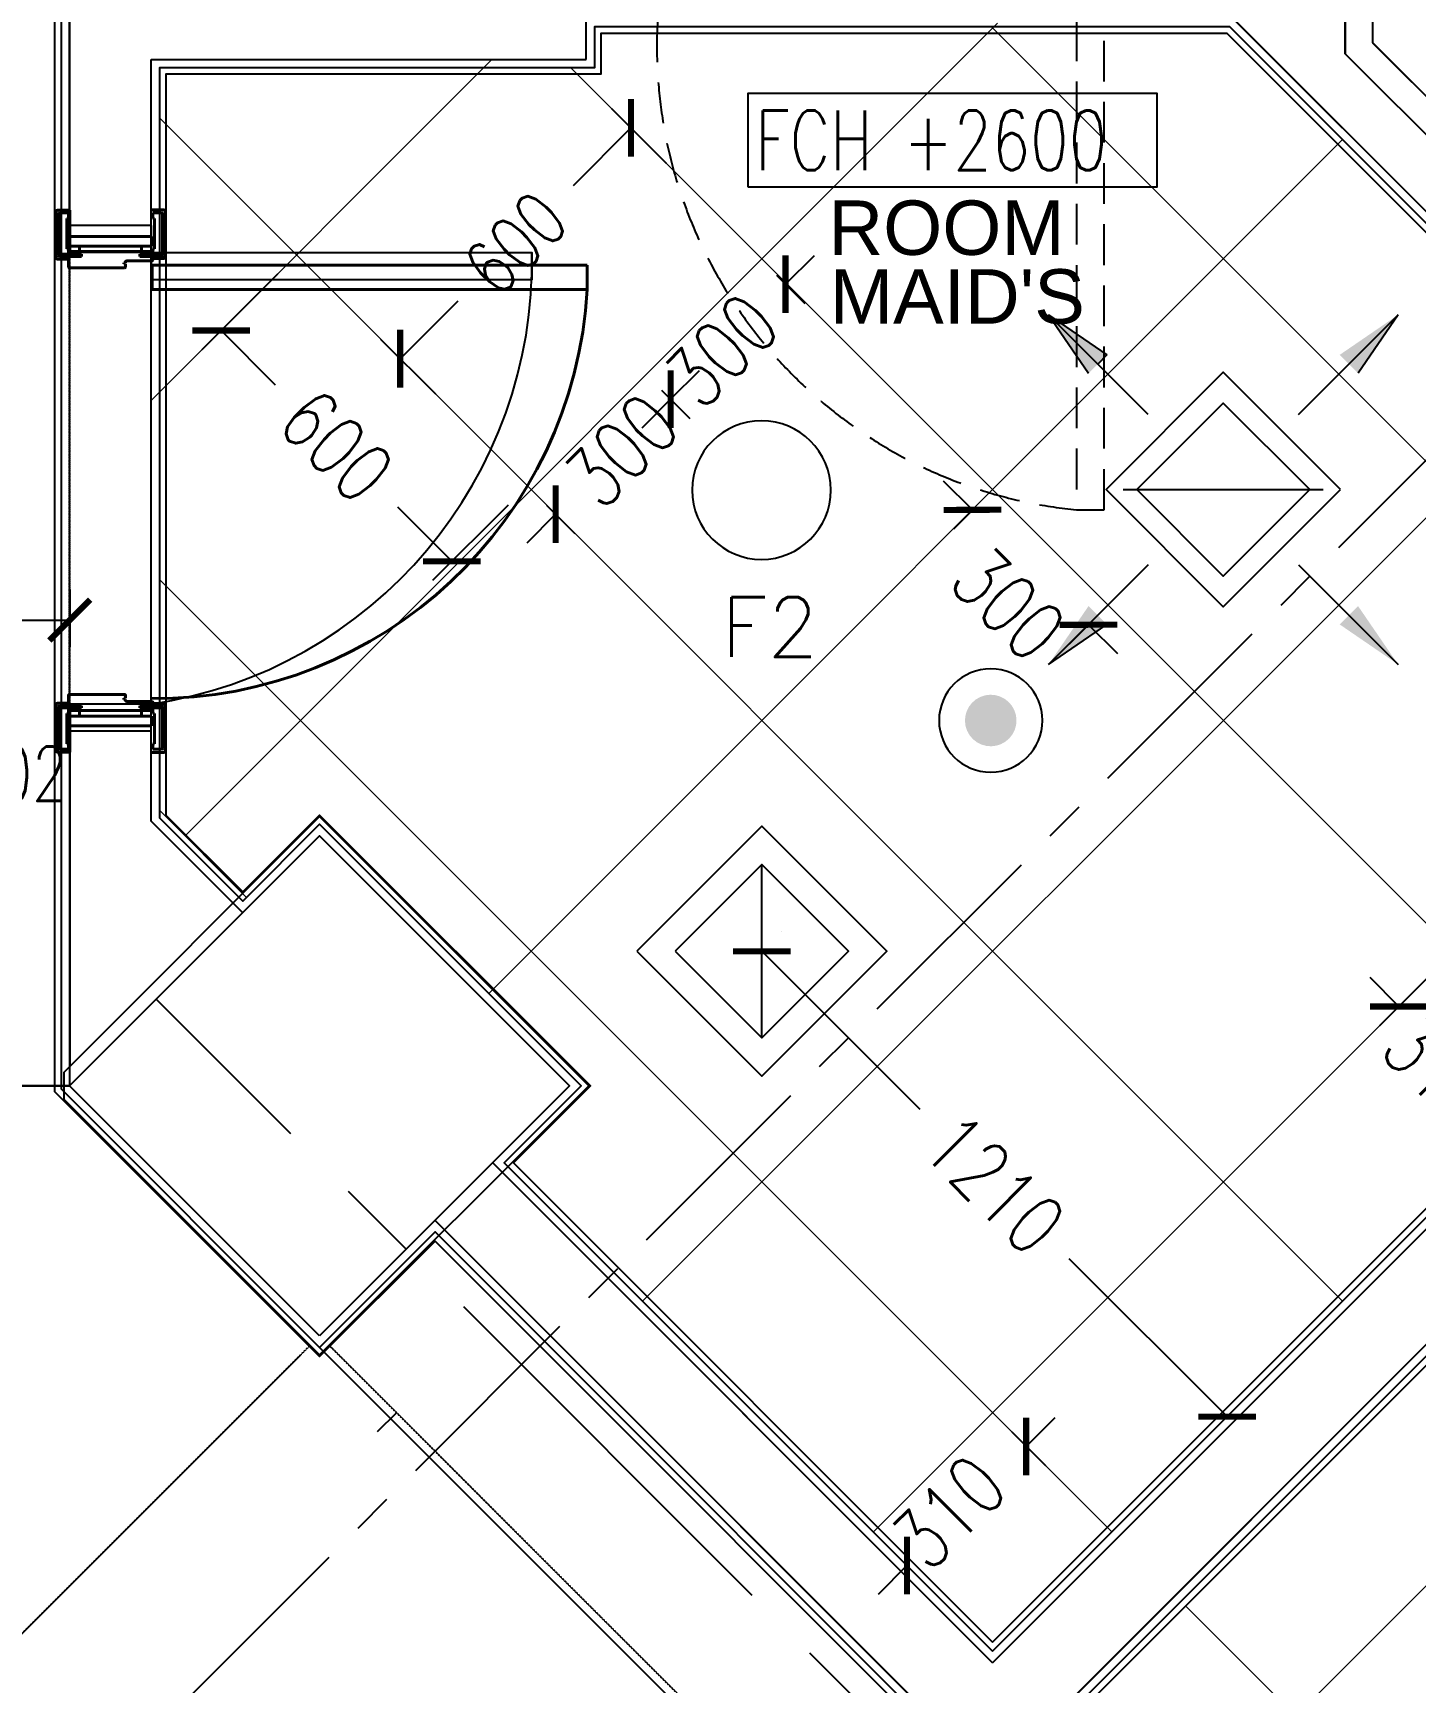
# Model space of a CAD drawing. Header units: millimetres. Extents: x 186805 to 449048, y 2167 to 51540.
# Drawn here: x 428765 to 431306, y 15399 to 18431 of the extents above; entities that cross this region are included whole.
import ezdxf
from ezdxf.enums import TextEntityAlignment as Align

# ---------------------------------------------------------------- set-up
doc = ezdxf.new("R2010")
doc.units = ezdxf.units.MM
for name, pattern in [('BC$0$DASHED', [0.75, 0.5, -0.25]), ('BC$0$XR-BAS2-BLOCK-B$1$CENTER', [2, 1.25, -0.25, 0.25, -0.25]), ('CENTER', [2, 1.25, -0.25, 0.25, -0.25]), ('HIDDEN2', [0.1875, 0.125, -0.0625])]:
    doc.linetypes.add(name, pattern=pattern)
doc.layers.get('0').update_dxf_attribs({"linetype": 'CONTINUOUS'})
doc.layers.get('Defpoints').update_dxf_attribs({"linetype": 'CONTINUOUS'})
for name, color, linetype, lineweight in [('0-60x60-C', 3, 'CONTINUOUS', 13), ('1', 130, 'CONTINUOUS', 40), ('wall', 4, 'CONTINUOUS', 25)]:
    doc.layers.add(name, color=color, linetype=linetype, lineweight=lineweight)
for name, color, linetype in [('0-cornice-C', 3, 'CONTINUOUS'), ('0TG-grid', 9, 'CENTER'), ('0TG-text', 4, 'CONTINUOUS'), ('A-ABOV', 1, 'HIDDEN2'), ('A-ABOVE DOOR', 1, 'HIDDEN2'), ('A-CONC-BLDG', 6, 'CONTINUOUS'), ('a-door', 4, 'CONTINUOUS'), ('a-wall', 140, 'CONTINUOUS'), ('dimension', 7, 'CONTINUOUS'), ('DOOR', 3, 'CONTINUOUS'), ('E-ARMATUR', 2, 'CONTINUOUS'), ('MEP', 16, 'CONTINUOUS'), ('SHADOW LINE', 151, 'CONTINUOUS'), ('TEXT', 3, 'CONTINUOUS')]:
    doc.layers.add(name, color=color, linetype=linetype)
doc.styles.add('BW.B$0$SAS', font='sanss___.ttf')
doc.styles.add('ROMANS_075', font='romans.shx', dxfattribs={"width": 0.75})
doc.dimstyles.new('ARCH_1-50B$0', dxfattribs={"dimscale": 1000, "dimtxt": 0.11, "dimasz": 0.075, "dimexe": 0.05, "dimexo": 0.05, "dimgap": 0.055, "dimtad": 0, "dimdec": 0, "dimrnd": 1, "dimzin": 12, "dimdsep": 46, "dimtxsty": 'ROMANS_075', "dimblk1": 'ARCHTICK', "dimblk2": 'ARCHTICK', "dimsah": 1, "dimcen": 0.07, "dimclrd": 9, "dimclre": 9, "dimadec": 0, "dimazin": 0, "dimtfac": 1, "dimtdec": 0, "dimtofl": 0, "dimtmove": 0, "dimatfit": 3, "dimldrblk": 'ARCHTICK', "dimfxl": 0.05, "dimtolj": 1, "dimtzin": 12, "dimarcsym": 0})

# ---------------------------------------------------------------- blocks, each defined once
blk = doc.blocks.new('A$C7C4A1575')
at = {"layer": 'A-ABOV', "color": 8}
for p, q in [((19748.9, 35514), (22895.1, 38660.3)), ((17628.1, 37599.5), (19713.5, 35514)), ((21795.1, 35036.8), (20190.8, 35036.8))]:
    blk.add_line(p, q, dxfattribs=at)
at = {"layer": 'A-ABOVE DOOR', "color": 8}
for p, q in [((20040.8, 34385), (20040.8, 33455)), ((20040.8, 34385), (20040.8, 33455)), ((20190.8, 34385), (20190.8, 33455)), ((20190.8, 34385), (20190.8, 33455))]:
    blk.add_line(p, q, dxfattribs=at)
at = {"layer": 'A-CONC-BLDG', "color": 8}
blk.add_lwpolyline([(20201.2, 35011.8), (19731.2, 34541.8), (19236.2, 35036.8), (19731.2, 35531.7), (20201.2, 35061.8), (20201.2, 35011.8)], dxfattribs=at)
at = {"layer": 'a-door', "color": 8}
for points in [[(20040.8, 34385), (20040.8, 34335), (20190.8, 34335), (20190.8, 34385)], [(20040.8, 33505), (19340.8, 33505), (19340.8, 33555), (20040.8, 33555)], [(20040.8, 33455), (20040.8, 33555)], [(20040.8, 33505), (20190.8, 33505), (20190.8, 33455)]]:
    blk.add_lwpolyline(points, dxfattribs=at)
blk.add_arc((20161.9, 33522.7), 821.3, 98.4777, 181.2355, dxfattribs=at)
at = {"layer": 'a-wall', "color": 8}
for p, q in [((18387.7, 36203.5), (16655.3, 34471.1)), ((18493.8, 36097.4), (16761.4, 34365)), ((15185, 35800), (17845.1, 33139.8)), ((17795.1, 33119.1), (15164.2, 35750)), ((18051.4, 33075), (16761.4, 34365)), ((20040.8, 33455), (20190.8, 33455)), ((20040.8, 33455), (20040.8, 33150)), ((20190.8, 33455), (20190.8, 33000)), ((17845.1, 33139.8), (17845.1, 31450)), ((20040.8, 33150), (19240.8, 33150)), ((19240.8, 33150), (19240.8, 33075)), ((17795.1, 31450), (17795.1, 33119.1))]:
    blk.add_line(p, q, dxfattribs=at)
for points in [[(19501.4, 35301.9), (17274.5, 37528.8)], [(18493.8, 36097.4), (19395.3, 35195.9)], [(20040.5, 34385), (20190.8, 34385), (20190.8, 35001.4)], [(19890.3, 34700.9), (20040.8, 34550.4), (20040.8, 34385)]]:
    blk.add_lwpolyline(points, dxfattribs=at)
blk = doc.blocks.new('A$C32DD6ECA')
at = {"layer": '0-60x60-C', "color": 16, "xscale": 0.04183124983683228, "yscale": 0.04183124983683228, "zscale": 0.04183124983683228, "rotation": 180}
blk.add_blockref('A$C7C4A1575', (4397.08, 2202.64), dxfattribs=at)
blk = doc.blocks.new('_ArchTick')
at = {"color": 0, "linetype": 'ByBlock', "const_width": 0.15}
blk.add_lwpolyline([(-0.5, -0.5), (0.5, 0.5)], dxfattribs=at)
blk = doc.blocks.new('*D244')
at = {"layer": 'Defpoints', "color": 0, "transparency": 16777216}
for p in [(-571744.8, -205086.4), (-571692.7, -205138.5), (-571956.2, -205297.8)]:
    blk.add_point(p, dxfattribs=at)
at = {"layer": 'MEP', "color": 9, "lineweight": -2, "transparency": 16777216}
for p, q in [((-571692.7, -205138.5), (-571639.7, -205085.5)), ((-571709.4, -205121.7), (-571657.3, -205173.8)), ((-571904.1, -205349.9), (-571957.1, -205402.9)), ((-571920.8, -205333.1), (-571868.7, -205385.2))]:
    blk.add_line(p, q, dxfattribs=at)
at = {"layer": 'MEP', "color": 9, "lineweight": -2, "transparency": 16777216, "xscale": 75, "yscale": 75, "zscale": 75}
for p, rotation in [((-571692.7, -205138.5), 225.0000000000158), ((-571904.1, -205349.9), 45.00000000001575)]:
    blk.add_blockref('_ArchTick', p, dxfattribs=dict(at, rotation=rotation))
at = {"layer": 'MEP', "color": 0, "transparency": 16777216, "insert": (-571782.7, -205232.7), "char_height": 110, "attachment_point": 5, "rotation": 45, "style": 'ROMANS_075'}
blk.add_mtext('\\A1;300', dxfattribs=at)
blk = doc.blocks.new('*D245')
at = {"layer": 'Defpoints', "color": 0, "transparency": 16777216}
for p in [(-571533.4, -204875), (-571744.8, -205086.4), (-571692.7, -205138.5)]:
    blk.add_point(p, dxfattribs=at)
at = {"layer": 'MEP', "color": 9, "lineweight": -2, "transparency": 16777216}
for p, q in [((-571481.3, -204927.1), (-571428.3, -204874.1)), ((-571498.1, -204910.4), (-571446, -204962.5)), ((-571692.7, -205138.5), (-571745.7, -205191.5)), ((-571709.4, -205121.7), (-571657.3, -205173.8))]:
    blk.add_line(p, q, dxfattribs=at)
at = {"layer": 'MEP', "color": 9, "lineweight": -2, "transparency": 16777216, "xscale": 75, "yscale": 75, "zscale": 75}
for p, rotation in [((-571481.3, -204927.1), 225.0000000000631), ((-571692.7, -205138.5), 45.0000000000631)]:
    blk.add_blockref('_ArchTick', p, dxfattribs=dict(at, rotation=rotation))
at = {"layer": 'MEP', "color": 0, "transparency": 16777216, "insert": (-571598.5, -205048.5), "char_height": 110, "attachment_point": 5, "rotation": 45, "style": 'ROMANS_075'}
blk.add_mtext('\\A1;300', dxfattribs=at)
blk = doc.blocks.new('*D246')
at = {"layer": 'Defpoints', "color": 0, "transparency": 16777216}
for p in [(-572380.4, -204873.5), (-572519.1, -205012.2), (-571956.2, -205297.8)]:
    blk.add_point(p, dxfattribs=at)
at = {"layer": 'MEP', "color": 9, "lineweight": -2, "transparency": 16777216}
for p, q in [((-572415.8, -204908.8), (-572554.4, -205047.5)), ((-572519.1, -205012.2), (-572419.5, -205111.8)), ((-572094.8, -205436.4), (-572194.4, -205336.8)), ((-571991.5, -205333.1), (-572130.2, -205471.8))]:
    blk.add_line(p, q, dxfattribs=at)
at = {"layer": 'MEP', "color": 9, "lineweight": -2, "transparency": 16777216, "xscale": 75, "yscale": 75, "zscale": 75}
for p, rotation in [((-572519.1, -205012.2), 134.9999999999863), ((-572094.8, -205436.4), 314.9999999999862)]:
    blk.add_blockref('_ArchTick', p, dxfattribs=dict(at, rotation=rotation))
at = {"layer": 'MEP', "color": 0, "transparency": 16777216, "insert": (-572306.9, -205224.3), "char_height": 110, "attachment_point": 5, "rotation": 315, "style": 'ROMANS_075'}
blk.add_mtext('\\A1;600', dxfattribs=at)
blk = doc.blocks.new('*D247')
at = {"layer": 'Defpoints', "color": 0, "transparency": 16777216}
for p in [(-571101.3, -205305.6), (-570888.4, -205517), (-570924.4, -205553.2)]:
    blk.add_point(p, dxfattribs=at)
at = {"layer": 'MEP', "color": 9, "lineweight": -2, "transparency": 16777216}
for p, q in [((-571137.3, -205341.9), (-571190.6, -205289)), ((-571136.6, -205341.1), (-571172.6, -205377.4)), ((-570923.7, -205552.4), (-570959.7, -205588.7)), ((-570924.4, -205553.2), (-570871.2, -205606.1))]:
    blk.add_line(p, q, dxfattribs=at)
at = {"layer": 'MEP', "color": 9, "lineweight": -2, "transparency": 16777216, "xscale": 75, "yscale": 75, "zscale": 75}
for p, rotation in [((-571137.3, -205341.9), 315.2068215428724), ((-570924.4, -205553.2), 135.2068215428723)]:
    blk.add_blockref('_ArchTick', p, dxfattribs=dict(at, rotation=rotation))
at = {"layer": 'MEP', "color": 0, "transparency": 16777216, "insert": (-571071.6, -205515.2), "char_height": 110, "attachment_point": 5, "rotation": 315.2068, "style": 'ROMANS_075'}
blk.add_mtext('\\A1;300', dxfattribs=at)
blk = doc.blocks.new('*D248')
at = {"layer": 'Defpoints', "color": 0, "transparency": 16777216}
for p in [(-571100.6, -207001.9), (-571319.8, -207221.1), (-571258.1, -207282.8)]:
    blk.add_point(p, dxfattribs=at)
at = {"layer": 'MEP', "color": 9, "lineweight": -2, "transparency": 16777216}
for p, q in [((-571038.9, -207063.6), (-570985.8, -207010.5)), ((-571065.2, -207037.2), (-571003.5, -207098.9)), ((-571284.4, -207256.4), (-571222.7, -207318.1)), ((-571258.1, -207282.8), (-571311.1, -207335.8))]:
    blk.add_line(p, q, dxfattribs=at)
at = {"layer": 'MEP', "color": 9, "lineweight": -2, "transparency": 16777216, "xscale": 75, "yscale": 75, "zscale": 75}
for p, rotation in [((-571038.9, -207063.6), 224.9999999999962), ((-571258.1, -207282.8), 44.99999999999618)]:
    blk.add_blockref('_ArchTick', p, dxfattribs=dict(at, rotation=rotation))
at = {"layer": 'MEP', "color": 0, "transparency": 16777216, "insert": (-571180.7, -207183.9), "char_height": 110, "attachment_point": 5, "rotation": 45, "style": 'ROMANS_075'}
blk.add_mtext('\\A1;310', dxfattribs=at)
blk = doc.blocks.new('*D249')
at = {"layer": 'Defpoints', "color": 0, "transparency": 16777216}
for p in [(-571524.8, -206153.4), (-570669.2, -207009), (-570669.2, -207009)]:
    blk.add_point(p, dxfattribs=at)
at = {"layer": 'MEP', "color": 9, "lineweight": -2, "transparency": 16777216}
for p, q in [((-571489.5, -206118), (-571489.5, -206118)), ((-571524.8, -206153.4), (-571234.5, -206443.6)), ((-570669.2, -207009), (-570959.5, -206718.7)), ((-570633.9, -206973.6), (-570633.9, -206973.6))]:
    blk.add_line(p, q, dxfattribs=at)
at = {"layer": 'MEP', "color": 9, "lineweight": -2, "transparency": 16777216, "xscale": 75, "yscale": 75, "zscale": 75}
for p, rotation in [((-571524.8, -206153.4), 134.9999999999883), ((-570669.2, -207009), 314.9999999999883)]:
    blk.add_blockref('_ArchTick', p, dxfattribs=dict(at, rotation=rotation))
at = {"layer": 'MEP', "color": 0, "transparency": 16777216, "insert": (-571097, -206581.2), "char_height": 110, "attachment_point": 5, "rotation": 315, "style": 'ROMANS_075'}
blk.add_mtext('\\A1;1210', dxfattribs=at)
blk = doc.blocks.new('*D250')
at = {"layer": 'Defpoints', "color": 0, "transparency": 16777216}
for p in [(-570252, -206153.4), (-570032.8, -206372.6), (-570134.4, -206474.1)]:
    blk.add_point(p, dxfattribs=at)
at = {"layer": 'MEP', "color": 9, "lineweight": -2, "transparency": 16777216}
for p, q in [((-570353.6, -206254.9), (-570406.6, -206201.9)), ((-570287.4, -206188.7), (-570388.9, -206290.3)), ((-570068.2, -206407.9), (-570169.7, -206509.5)), ((-570134.4, -206474.1), (-570081.4, -206527.2))]:
    blk.add_line(p, q, dxfattribs=at)
at = {"layer": 'MEP', "color": 9, "lineweight": -2, "transparency": 16777216, "xscale": 75, "yscale": 75, "zscale": 75}
for p, rotation in [((-570353.6, -206254.9), 315.0000000000114), ((-570134.4, -206474.1), 135.0000000000114)]:
    blk.add_blockref('_ArchTick', p, dxfattribs=dict(at, rotation=rotation))
at = {"layer": 'MEP', "color": 0, "transparency": 16777216, "insert": (-570278.7, -206375.8), "char_height": 110, "attachment_point": 5, "rotation": 315, "style": 'ROMANS_075'}
blk.add_mtext('\\A1;310', dxfattribs=at)
blk = doc.blocks.new('*D71')
at = {"layer": 'Defpoints', "color": 0, "transparency": 16777216}
for p in [(-572999.7, -205441.1), (-572797.6, -205438.6), (-572797.6, -205544.5)]:
    blk.add_point(p, dxfattribs=at)
at = {"layer": 'dimension', "color": 9, "lineweight": -2, "transparency": 16777216}
for p, q in [((-572999.7, -205491.1), (-572999.7, -205594.5)), ((-572797.6, -205488.6), (-572797.6, -205594.5)), ((-572999.7, -205544.5), (-572797.6, -205544.5))]:
    blk.add_line(p, q, dxfattribs=at)
at = {"layer": 'dimension', "color": 9, "lineweight": -2, "transparency": 16777216, "xscale": 75, "yscale": 75, "zscale": 75, "rotation": 180}
blk.add_blockref('_ArchTick', (-572999.7, -205544.5), dxfattribs=at)
at = {"layer": 'dimension', "color": 9, "lineweight": -2, "transparency": 16777216, "xscale": 75, "yscale": 75, "zscale": 75}
blk.add_blockref('_ArchTick', (-572797.6, -205544.5), dxfattribs=at)
at = {"layer": 'dimension', "color": 0, "transparency": 16777216, "insert": (-572898.7, -205827), "char_height": 100, "attachment_point": 5, "style": 'ROMANS_075'}
blk.add_mtext('\\A1;202', dxfattribs=at)
blk = doc.blocks.new('*D156')
at = {"layer": 'Defpoints', "color": 0, "transparency": 16777216}
for p in [(-572797.6, -204400.4), (-572797.6, -204575.2), (-573599.7, -204607.5)]:
    blk.add_point(p, dxfattribs=at)
at = {"layer": 'dimension', "color": 9, "lineweight": -2, "transparency": 16777216}
for p, q in [((-573599.7, -204557.5), (-573599.7, -204350.4)), ((-572797.6, -204525.2), (-572797.6, -204350.4)), ((-573599.7, -204400.4), (-573316.2, -204400.4)), ((-572797.6, -204400.4), (-573081.2, -204400.4))]:
    blk.add_line(p, q, dxfattribs=at)
at = {"layer": 'dimension', "color": 9, "lineweight": -2, "transparency": 16777216, "xscale": 75, "yscale": 75, "zscale": 75, "rotation": 180}
blk.add_blockref('_ArchTick', (-573599.7, -204400.4), dxfattribs=at)
at = {"layer": 'dimension', "color": 9, "lineweight": -2, "transparency": 16777216, "xscale": 75, "yscale": 75, "zscale": 75}
blk.add_blockref('_ArchTick', (-572797.6, -204400.4), dxfattribs=at)
at = {"layer": 'dimension', "color": 0, "transparency": 16777216, "insert": (-573198.7, -204400.4), "char_height": 100, "attachment_point": 5, "style": 'ROMANS_075'}
blk.add_mtext('\\A1;{\\Farchd.shx;EQ}', dxfattribs=at)
blk = doc.blocks.new('*D171')
at = {"layer": 'Defpoints', "color": 0, "transparency": 16777216}
for p in [(-571664.9, -204740.5), (-572189.9, -205064), (-572089.1, -205164.8)]:
    blk.add_point(p, dxfattribs=at)
at = {"layer": 'dimension', "color": 9, "lineweight": -2, "transparency": 16777216}
for p, q in [((-571700.2, -204705.1), (-571801, -204604.4)), ((-571765.6, -204639.7), (-571872, -204746.1)), ((-572189.9, -205064), (-572083.6, -204957.7)), ((-572124.5, -205129.4), (-572225.3, -205028.6))]:
    blk.add_line(p, q, dxfattribs=at)
at = {"layer": 'dimension', "color": 9, "lineweight": -2, "transparency": 16777216, "xscale": 75, "yscale": 75, "zscale": 75}
for p, rotation in [((-571765.6, -204639.7), 44.99999999999208), ((-572189.9, -205064), 224.9999999999922)]:
    blk.add_blockref('_ArchTick', p, dxfattribs=dict(at, rotation=rotation))
at = {"layer": 'dimension', "color": 0, "transparency": 16777216, "insert": (-571977.8, -204851.9), "char_height": 100, "attachment_point": 5, "rotation": 45, "style": 'ROMANS_075'}
blk.add_mtext('\\A1;600', dxfattribs=at)
blk = doc.blocks.new('*D109')
at = {"layer": 'Defpoints', "color": 0, "transparency": 16777216}
for p in [(-572338, -206860.5), (-572368.5, -208279.8), (-572368.5, -208279.8)]:
    blk.add_point(p, dxfattribs=at)
at = {"layer": 'dimension', "color": 9, "lineweight": -2, "transparency": 16777216}
for p, q in [((-572373.4, -206895.8), (-573098.3, -207620.8)), ((-573062.9, -207585.4), (-572822.8, -207825.5)), ((-572368.5, -208279.8), (-572608.7, -208039.7)), ((-572333.2, -208244.4), (-572333.2, -208244.4))]:
    blk.add_line(p, q, dxfattribs=at)
at = {"layer": 'dimension', "color": 9, "lineweight": -2, "transparency": 16777216, "xscale": 75, "yscale": 75, "zscale": 75}
for p, rotation in [((-573062.9, -207585.4), 135), ((-572368.5, -208279.8), 315)]:
    blk.add_blockref('_ArchTick', p, dxfattribs=dict(at, rotation=rotation))
at = {"layer": 'dimension', "color": 0, "transparency": 16777216, "insert": (-572715.7, -207932.6), "char_height": 100, "attachment_point": 5, "rotation": 315, "style": 'ROMANS_075'}
blk.add_mtext('\\A1;982', dxfattribs=at)
blk = doc.blocks.new('f44')
at = {"layer": 'E-ARMATUR', "color": 16}
blk.add_circle((0, 0), 127.5, dxfattribs=at)
blk = doc.blocks.new('A$C35C014DB')
at = {"layer": 'MEP'}
h = blk.add_hatch(color=256, dxfattribs=at)
edge = h.paths.add_edge_path()
edge.add_ellipse((10616.5, 14282.8), major_axis=(-38.8, -27.2), ratio=1, start_angle=0, end_angle=360, ccw=False)
at = {"color": 9}
blk.add_lwpolyline([(11357, 3762.9), (15053.5, 7459.4), (14222.6, 8290.2), (14434.7, 8502.3), (13326.5, 9610.6), (13114.4, 9398.4), (12772.5, 9740.3), (12984.6, 9952.4), (12157.3, 10779.8), (11945.2, 10567.6), (11605.8, 10907), (11817.9, 11119.2), (9594.6, 13342.5), (9382.5, 13130.4), (8907.8, 13605), (8907.8, 15662.9)], dxfattribs=at)
for points in [[(10619.9, 12571.7), (12331.1, 14282.9), (11056.1, 15557.9), (9887.8, 15557.9), (9887.8, 15482.9), (9087.8, 15482.9), (9087.8, 14103.8), (9241, 13950.6), (9382.5, 14092), (9863.3, 13611.2), (9721.9, 13469.8)], [(12157.3, 11034.3), (13868.5, 12745.5), (12458.4, 14155.7), (10747.2, 12444.5)]]:
    blk.add_lwpolyline(points, close=True, dxfattribs=at)
at = {"layer": '0-60x60-C', "color": 1}
for p, q in [((10629.2, 15565), (9136.4, 14072.2)), ((10617.7, 15557.9), (12111.9, 14063.7)), ((9698.6, 15497.1), (9073.7, 14872.2)), ((9844.2, 15482.9), (11687.6, 13639.5)), ((9087.8, 15390.7), (11263.4, 13215.2)), ((11263.4, 15350.7), (9693.6, 13780.9)), ((11687.6, 14926.4), (9976.4, 13215.2)), ((9087.8, 14542.2), (10839.1, 12791)), ((12111.9, 14502.2), (10400.7, 12791)), ((9087.8, 14117.9), (9248.1, 13957.7)), ((10963.3, 12238.5), (12657.5, 13932.8)), ((10974.9, 12655.2), (12368.1, 11262))]:
    blk.add_line(p, q, dxfattribs=at)
at = {"layer": '0-cornice-C', "color": 5}
blk.add_line((8922.8, 13611.2), (7318.6, 13611.2), dxfattribs=at)
at = {"layer": '0TG-grid', "linetype": 'BC$0$XR-BAS2-BLOCK-B$1$CENTER', "ltscale": 300}
blk.add_line((4468.1, 7812.9), (13602.6, 16947.4), dxfattribs=at)
at = {"layer": '0TG-grid', "linetype": 'BC$0$XR-BAS2-BLOCK-B$1$CENTER', "ltscale": 600}
blk.add_line((18663.2, 4189), (9081.9, 13770.3), dxfattribs=at)
at = {"layer": '1', "color": 8}
for p, q in [((8898.2, 15132.9), (8898.2, 15218.9)), ((8900.2, 15220.9), (8923.2, 15220.9)), ((8923.2, 15220.9), (8923.2, 15144.9)), ((9096.2, 15221.9), (9073.2, 15221.9)), ((9098.2, 15133.9), (9098.2, 15219.9)), ((8902.7, 15139.9), (8902.7, 15213.9)), ((8904.7, 15215.9), (8920.7, 15215.9)), ((8920.7, 15205.9), (8917.7, 15205.9)), ((8917.7, 15205.9), (8917.7, 15149.9)), ((8920.7, 15215.9), (8920.7, 15205.9)), ((9091.7, 15215.9), (9075.7, 15215.9)), ((9075.7, 15215.9), (9075.7, 15205.9)), ((9075.7, 15205.9), (9078.7, 15205.9)), ((9078.7, 15205.9), (9078.7, 15149.9)), ((9093.7, 15139.9), (9093.7, 15213.9)), ((8923.2, 15172.9), (8923.2, 15154.9)), ((9073.2, 15172.9), (8923.2, 15172.9)), ((9073.2, 15154.9), (9073.2, 15172.9)), ((8920.7, 15130.9), (8900.2, 15130.9)), ((8920.7, 15139.9), (8902.7, 15139.9)), ((8902.7, 15137.9), (8902.7, 15139.9)), ((8902.7, 15139.9), (8942.7, 15139.9)), ((8942.7, 15135.9), (8904.7, 15135.9)), ((8917.7, 15149.9), (8920.7, 15149.9)), ((8920.7, 15149.9), (8920.7, 15139.9)), ((8920.7, 15139.9), (8920.7, 15144.9)), ((8920.7, 15144.9), (8955.7, 15144.9)), ((8944.7, 15139.9), (8920.7, 15139.9)), ((8920.7, 15116.9), (8920.7, 15135.9)), ((8920.7, 15135.9), (8944.7, 15135.9)), ((8923.2, 15154.9), (9073.2, 15154.9)), ((8941.2, 15154.9), (8941.2, 15144.9)), ((9055.2, 15144.9), (8941.2, 15144.9)), ((8942.7, 15139.9), (8942.7, 15135.9)), ((8944.7, 15135.9), (8944.7, 15139.9)), ((8960.7, 15144.9), (8995.7, 15144.9)), ((9000.7, 15144.9), (8995.7, 15144.9)), ((9000.7, 15144.9), (9035.7, 15144.9)), ((9073.7, 15127.9), (9027.7, 15127.9)), ((9040.7, 15144.9), (9075.7, 15144.9)), ((9075.7, 15139.9), (9051.7, 15139.9)), ((9051.7, 15139.9), (9051.7, 15135.9)), ((9051.7, 15135.9), (9075.7, 15135.9)), ((9053.7, 15139.9), (9053.7, 15135.9)), ((9093.7, 15139.9), (9053.7, 15139.9)), ((9053.7, 15135.9), (9091.7, 15135.9)), ((9055.2, 15154.9), (9055.2, 15144.9)), ((9078.7, 15149.9), (9075.7, 15149.9)), ((9075.7, 15149.9), (9075.7, 15139.9)), ((9075.7, 15144.9), (9075.7, 15139.9)), ((9075.7, 15139.9), (9093.7, 15139.9)), ((9075.7, 15135.9), (9075.7, 15129.9)), ((9075.7, 15131.9), (9096.2, 15131.9)), ((9093.7, 15137.9), (9093.7, 15139.9)), ((9023.7, 15114.9), (8922.7, 15114.9)), ((9024.7, 15124.2), (9022.7, 15124.2)), ((9022.7, 15122.1), (9022.7, 15124.2)), ((9023.7, 15122.1), (9022.7, 15122.1)), ((9025.7, 15122.1), (9023.7, 15122.1)), ((9025.7, 15124.2), (9024.7, 15124.2)), ((9025.7, 15125.9), (9025.7, 15124.2)), ((9025.7, 15122.1), (9025.7, 15116.9)), ((9074.7, 15075.2), (9074.7, 15120.2)), ((9074.7, 15120.2), (9874.7, 15120.2)), ((9074.7, 15075.2), (9074.7, 15120.2)), ((9074.7, 15120.2), (9874.7, 15120.2)), ((9874.7, 15120.2), (9874.7, 15075.2)), ((9874.7, 15120.2), (9874.7, 15075.2)), ((9874.7, 15075.2), (9074.7, 15075.2)), ((9874.7, 15075.2), (9074.7, 15075.2)), ((8898.2, 14312.9), (8898.2, 14226.9)), ((8920.7, 14314.9), (8900.2, 14314.9)), ((8942.7, 14309.9), (8904.7, 14309.9)), ((8920.7, 14328.9), (8920.7, 14309.9)), ((8920.7, 14309.9), (8944.7, 14309.9)), ((9023.7, 14330.9), (8922.7, 14330.9)), ((8942.7, 14305.9), (8942.7, 14309.9)), ((8944.7, 14309.9), (8944.7, 14305.9)), ((9023.7, 14323.8), (9022.7, 14323.8)), ((9022.7, 14323.8), (9022.7, 14321.7)), ((9024.7, 14321.7), (9022.7, 14321.7)), ((9025.7, 14323.8), (9023.7, 14323.8)), ((9025.7, 14321.7), (9024.7, 14321.7)), ((9025.7, 14323.8), (9025.7, 14328.9)), ((9025.7, 14319.9), (9025.7, 14321.7)), ((9073.7, 14317.9), (9027.7, 14317.9)), ((9051.7, 14305.9), (9051.7, 14309.9)), ((9051.7, 14309.9), (9075.7, 14309.9)), ((9053.7, 14305.9), (9053.7, 14309.9)), ((9053.7, 14309.9), (9091.7, 14309.9)), ((9075.7, 14309.9), (9075.7, 14315.9)), ((9075.7, 14313.9), (9096.2, 14313.9)), ((9098.2, 14311.9), (9098.2, 14225.9)), ((8902.7, 14307.9), (8902.7, 14305.9)), ((8920.7, 14305.9), (8902.7, 14305.9)), ((8902.7, 14305.9), (8902.7, 14231.9)), ((8902.7, 14305.9), (8942.7, 14305.9)), ((8917.7, 14239.9), (8917.7, 14295.9)), ((8917.7, 14295.9), (8920.7, 14295.9)), ((8920.7, 14295.9), (8920.7, 14305.9)), ((8944.7, 14305.9), (8920.7, 14305.9)), ((8920.7, 14305.9), (8920.7, 14300.9)), ((8920.7, 14300.9), (8955.7, 14300.9)), ((8923.2, 14224.9), (8923.2, 14300.9)), ((8923.2, 14272.9), (8923.2, 14290.9)), ((8923.2, 14290.9), (9073.2, 14290.9)), ((8941.2, 14290.9), (8941.2, 14300.9)), ((9055.2, 14300.9), (8941.2, 14300.9)), ((8960.7, 14300.9), (8995.7, 14300.9)), ((9000.7, 14300.9), (8995.7, 14300.9)), ((9000.7, 14300.9), (9035.7, 14300.9)), ((9040.7, 14300.9), (9075.7, 14300.9)), ((9075.7, 14305.9), (9051.7, 14305.9)), ((9093.7, 14305.9), (9053.7, 14305.9)), ((9055.2, 14290.9), (9055.2, 14300.9)), ((9073.2, 14290.9), (9073.2, 14272.9)), ((9075.7, 14300.9), (9075.7, 14305.9)), ((9075.7, 14295.9), (9075.7, 14305.9)), ((9075.7, 14305.9), (9093.7, 14305.9)), ((9078.7, 14295.9), (9075.7, 14295.9)), ((9078.7, 14239.9), (9078.7, 14295.9)), ((9093.7, 14307.9), (9093.7, 14305.9)), ((9093.7, 14305.9), (9093.7, 14231.9)), ((9073.2, 14272.9), (8923.2, 14272.9)), ((8900.2, 14224.9), (8923.2, 14224.9)), ((8904.7, 14229.9), (8920.7, 14229.9)), ((8920.7, 14239.9), (8917.7, 14239.9)), ((8920.7, 14229.9), (8920.7, 14239.9)), ((9096.2, 14223.9), (9073.2, 14223.9)), ((9075.7, 14239.9), (9078.7, 14239.9)), ((9075.7, 14229.9), (9075.7, 14239.9)), ((9091.7, 14229.9), (9075.7, 14229.9))]:
    blk.add_line(p, q, dxfattribs=at)
for centre, radius, start, end in [((8900.2, 15218.9), 2, 90, 180), ((9096.2, 15219.9), 2, 0, 90), ((8904.7, 15213.9), 2, 90, 180), ((9091.7, 15213.9), 2, 0, 90), ((8900.2, 15132.9), 2, 180, 270), ((8904.7, 15137.9), 2, 180, 270), ((9027.7, 15125.9), 2, 90, 180), ((9073.7, 15129.9), 2, 270, 0), ((9091.7, 15137.9), 2, 270, 0), ((9096.2, 15133.9), 2, 270, 0), ((8922.7, 15116.9), 2, 180, 270), ((9023.7, 15116.9), 2, 270, 0), ((9078.9, 15119.8), 796.8, 269.5682, 356.7957), ((9078.9, 15119.8), 796.8, 269.5682, 356.7957), ((8900.2, 14312.9), 2, 90, 180), ((8904.7, 14307.9), 2, 90, 180), ((8922.7, 14328.9), 2, 90, 180), ((9023.7, 14328.9), 2, 360, 90), ((9027.7, 14319.9), 2, 180, 270), ((9073.7, 14315.9), 2, 360, 90), ((9091.7, 14307.9), 2, 360, 90), ((9096.2, 14311.9), 2, 360, 90), ((8900.2, 14226.9), 2, 180, 270), ((8904.7, 14231.9), 2, 180, 270), ((9091.7, 14231.9), 2, 270, 360), ((9096.2, 14225.9), 2, 270, 360)]:
    blk.add_arc(centre, radius, start, end, dxfattribs=at)
at = {"layer": 'A-ABOV'}
blk.add_line((7318.6, 13611.2), (8922.8, 13611.2), dxfattribs=at)
at = {"layer": 'A-ABOVE DOOR'}
for p, q in [((8922.8, 14262.9), (8922.8, 15192.9)), ((8922.8, 14262.9), (8922.8, 15192.9)), ((9072.8, 14262.9), (9072.8, 15192.9)), ((9072.8, 14262.9), (9072.8, 15192.9))]:
    blk.add_line(p, q, dxfattribs=at)
at = {"layer": 'A-CONC-BLDG'}
blk.add_lwpolyline([(9382.5, 13151.6), (8922.8, 13611.2), (9382.5, 14070.8), (9842.1, 13611.2)], close=True, dxfattribs=at)
at = {"layer": 'DOOR', "color": 8, "linetype": 'BC$0$DASHED', "ltscale": 150}
for p, q in [((10774.2, 15570.1), (10774.2, 14670.1)), ((10824.8, 14670.1), (10824.8, 15570.1)), ((10774.2, 14670.1), (10824.8, 14670.1))]:
    blk.add_line(p, q, dxfattribs=at)
blk.add_arc((10859.5, 15522.7), 856.9, 176.964, 264.2872, dxfattribs=at)
at = {"layer": 'MEP'}
for p, q in [((10906, 14845.4), (10723, 15028.4)), ((10723, 15028.4), (10830.1, 14955)), ((10906, 14845.4), (10723, 15028.4)), ((10723, 15028.4), (10796.3, 14921.3)), ((10723, 15028.4), (10830.1, 14955)), ((10906, 14845.4), (10723, 15028.4)), ((10906, 14845.4), (10723, 15028.4)), ((11182.3, 14845.4), (11365.4, 15028.4)), ((11182.3, 14845.4), (11365.4, 15028.4)), ((11182.3, 14845.4), (11365.4, 15028.4)), ((11365.4, 15028.4), (11292, 14921.3)), ((11365.4, 15028.4), (11292, 14921.3)), ((10830.1, 14955), (10813.2, 14938.2)), ((10860.3, 14707.2), (11228, 14707.2)), ((10860.3, 14707.2), (11228, 14707.2)), ((10906, 14569), (10723, 14386)), ((10906, 14569), (10723, 14386)), ((10906, 14569), (10723, 14386)), ((11182.3, 14569), (11365.4, 14386)), ((11182.3, 14569), (11365.4, 14386)), ((11182.3, 14569), (11365.4, 14386)), ((10723, 14386), (10830.1, 14459.4)), ((10723, 14386), (10830.1, 14459.4)), ((10195.6, 13699.6), (10195.6, 14017.8)), ((9523.9, 13010.2), (9488.5, 12974.8))]:
    blk.add_line(p, q, dxfattribs=at)
for points in [[(10005.7, 15249.7, 0, 0, 0), (10005.7, 15323.6, 0, 0, 0), (9981.7, 15323.6, 0, 0, 0), (10028.5, 15375.5, 0, 0, 0), (10005.7, 15375.5, 0, 0, 0), (10005.7, 15438.1, 42, 0, 0), (10005.7, 15543.1, 0, 0, 0)], [(9844.5, 14214.9, 0, 0, 0), (9896.4, 14163, 0, 0, 0), (9913.3, 14179.9, 0, 0, 0), (9916.8, 14110.5, 0, 0, 0), (9932.9, 14126.6, 0, 0, 0), (9976.9, 14082.5, 41.7, 0, 0), (10050.7, 14008.8, 0, 0, 0)], [(10551.8, 14209.8, 0, 0, 0), (10500, 14157.9, 0, 0, 0), (10516.9, 14141, 0, 0, 0), (10447.5, 14137.5, 0, 0, 0), (10463.5, 14121.5, 0, 0, 0), (10419.5, 14077.4, 41.7, 0, 0), (10345.7, 14003.7, 0, 0, 0)], [(10551.8, 13507.6, 0, 0, 0), (10500, 13559.5, 0, 0, 0), (10516.9, 13576.4, 0, 0, 0), (10447.5, 13579.9, 0, 0, 0), (10463.5, 13595.9, 0, 0, 0), (10419.5, 13639.9, 41.7, 0, 0), (10345.7, 13713.7, 0, 0, 0)], [(9844.5, 13502.5, 0, 0, 0), (9896.4, 13554.3, 0, 0, 0), (9913.3, 13537.4, 0, 0, 0), (9916.8, 13606.8, 0, 0, 0), (9932.9, 13590.8, 0, 0, 0), (9976.9, 13634.8, 41.7, 0, 0), (10050.7, 13708.6, 0, 0, 0)]]:
    blk.add_lwpolyline(points, format="xyseb", dxfattribs=at)
for points in [[(11259.8, 14707.2), (11044.2, 14922.9), (10828.5, 14707.2), (11044.2, 14491.5)], [(11203.3, 14707.2), (11044.2, 14866.3), (10885.1, 14707.2), (11044.2, 14548.1)], [(9965.8, 13858.7), (10195.6, 13628.9), (10425.4, 13858.7), (10195.6, 14088.5)], [(10036.5, 13858.7), (10195.6, 13699.6), (10354.7, 13858.7), (10195.6, 14017.8)]]:
    blk.add_lwpolyline(points, close=True, dxfattribs=at)
at = {"layer": 'MEP', "extrusion": (0, 0, -1)}
blk.add_ellipse((10616.5, 14282.8), major_axis=(-54.5, 77.9), ratio=1, start_param=3.752458, end_param=10.035643, dxfattribs=at)
at = {"layer": 'MEP'}
for points in [[(10813.2, 14938.2), (10830.1, 14955), (10723, 15028.4)], [(10813.2, 14938.2), (10796.3, 14921.3), (10723, 15028.4)], [(10813.2, 14938.2), (10796.3, 14921.3), (10723, 15028.4)], [(10813.2, 14938.2), (10830.1, 14955), (10723, 15028.4)], [(11275.1, 14938.2), (11258.2, 14955), (11365.4, 15028.4)], [(11275.1, 14938.2), (11258.2, 14955), (11365.4, 15028.4)], [(11275.1, 14938.2), (11292, 14921.3), (11365.4, 15028.4)], [(11275.1, 14938.2), (11292, 14921.3), (11365.4, 15028.4)], [(10813.2, 14476.3), (10796.3, 14493.1), (10723, 14386)], [(10813.2, 14476.3), (10796.3, 14493.1), (10723, 14386)], [(11275.1, 14476.3), (11292, 14493.1), (11365.4, 14386)], [(11275.1, 14476.3), (11292, 14493.1), (11365.4, 14386)], [(10813.2, 14476.3), (10830.1, 14459.4), (10723, 14386)], [(10813.2, 14476.3), (10830.1, 14459.4), (10723, 14386)], [(11275.1, 14476.3), (11258.2, 14459.4), (11365.4, 14386)], [(11275.1, 14476.3), (11258.2, 14459.4), (11365.4, 14386)]]:
    blk.add_solid(points, dxfattribs=at)
at = {"layer": 'SHADOW LINE'}
blk.add_lwpolyline([(11352.1, 3774.9), (15036.5, 7459.4), (14205.6, 8290.2), (14417.8, 8502.3), (13326.5, 9593.6), (13114.4, 9381.5), (12755.5, 9740.3), (12967.7, 9952.4), (12157.3, 10762.8), (11945.2, 10550.7), (11588.8, 10907), (11801, 11119.2), (9594.6, 13325.5), (9382.5, 13113.4), (8895.8, 13600), (8895.8, 15662.9)], dxfattribs=at)
for points in [[(10619.9, 12588.7), (12314.1, 14282.9), (11051.1, 15545.9), (9899.8, 15545.9), (9899.8, 15470.9), (9099.8, 15470.9), (9099.8, 14108.8), (9241, 13967.6), (9382.5, 14109), (9880.3, 13611.2), (9738.8, 13469.8)], [(12157.3, 11051.3), (13851.6, 12745.5), (12458.4, 14138.7), (10764.1, 12444.5)]]:
    blk.add_lwpolyline(points, close=True, dxfattribs=at)
at = {"layer": 'TEXT', "color": 4}
blk.add_lwpolyline([(10170.1, 15263.9), (10922.5, 15263.9), (10922.5, 15435.7), (10170.1, 15435.7)], close=True, dxfattribs=at)
at = {"layer": 'wall'}
for p, q in [((11268.6, 15508.1), (11268.6, 17197.9)), ((11318.6, 17197.9), (11318.6, 15528.8)), ((8922.8, 15192.9), (8922.8, 15647.9)), ((9872.8, 15497.9), (9872.8, 15572.9)), ((11062.3, 15572.9), (12352.3, 14282.9)), ((11318.6, 15528.8), (13949.4, 12897.9)), ((9072.8, 15192.9), (9072.8, 15497.9)), ((9072.8, 15497.9), (9872.8, 15497.9)), ((13928.7, 12847.9), (11268.6, 15508.1)), ((9072.8, 15192.9), (8922.8, 15192.9)), ((10619.9, 12550.5), (12352.3, 14282.9)), ((10726, 12444.5), (12458.4, 14176.9))]:
    blk.add_line(p, q, dxfattribs=at)
at = {"layer": 'wall', "color": 2}
blk.add_line((11605.8, 10907), (9382.5, 13130.4), dxfattribs=at)
at = {"layer": 'wall'}
for points in [[(9073.2, 14262.9), (8922.8, 14262.9), (8922.8, 13611.2)], [(9241, 13929.4), (9072.8, 14097.6), (9072.8, 14262.9)], [(10619.9, 12550.5), (9700.7, 13469.8)], [(9594.6, 13363.7), (11839.1, 11119.2)]]:
    blk.add_lwpolyline(points, dxfattribs=at)
at = {"layer": 'MEP', "xscale": -1, "rotation": 180}
blk.add_blockref('f44', (10194.9, 14706.4), dxfattribs=at)
at = {"layer": '0TG-text', "style": 'BW.B$0$SAS'}
for s, p in [('ROOM', (10535.1, 15138.8)), ("MAID'S", (10555.1, 15012.4))]:
    blk.add_text(s, height=100, dxfattribs=at).set_placement(p, align=Align.CENTER)
at = {"layer": 'TEXT', "color": 2, "linetype": 'Continuous', "style": 'ROMANS_075'}
blk.add_text('F2', height=110, dxfattribs=at).set_placement((10120.8, 14399.6))
at = {"layer": 'TEXT', "color": 2, "linetype": 'Continuous', "insert": (10183.5, 15349.4), "char_height": 110, "attachment_point": 4, "style": 'ROMANS_075'}
blk.add_mtext('FCH +2600', dxfattribs=at)
at = {"layer": 'dimension'}
dim = blk.add_linear_dim(base=(8922.8, 15611.7), p1=(8120.7, 15404.6), p2=(8922.8, 15436.9), text='{\\Farchd.shx;EQ}', dimstyle='ARCH_1-50B$0', override={"dimtxt": 0.1, "dimtmove": 2}, dxfattribs=at)
dim.commit()
dim.dimension.update_dxf_attribs({"geometry": '*D156', "text_midpoint": (8521.8, 15611.7), "insert": (581720.5, 220012)})
dim = blk.add_aligned_dim(p1=(10055.6, 15271.5), p2=(9631.3, 14847.3), distance=-142.5, dimstyle='ARCH_1-50B$0', override={"dimtxt": 0.1, "dimtmove": 2}, dxfattribs=at)
dim.commit()
dim.dimension.update_dxf_attribs({"geometry": '*D171', "text_midpoint": (9742.7, 15160.2), "insert": (581720.5, 220012)})
for base, p1, p2, angle, picture, middle in [((8922.8, 14467.5), (8720.7, 14570.9), (8922.8, 14573.5), 180, '*D71', (8821.8, 14185)), ((9351.9, 11732.2), (9382.5, 13151.6), (9351.9, 11732.2), 135, '*D109', (9004.7, 12079.4))]:
    dim = blk.add_linear_dim(base=base, p1=p1, p2=p2, angle=angle, dimstyle='ARCH_1-50B$0', override={"dimtxt": 0.1, "dimtmove": 2}, dxfattribs=at)
    dim.commit()
    dim.dimension.update_dxf_attribs({"geometry": picture, "text_midpoint": middle, "insert": (581720.5, 220012)})
at = {"layer": 'MEP', "color": 2}
for p1, p2, distance, picture, middle in [((9764.3, 14714.3), (9340, 15138.5), 196.1, '*D246', (9413.5, 14787.8)), ((10195.6, 13858.7), (11051.2, 13003.1), 0, '*D249', (10623.4, 13430.9))]:
    dim = blk.add_aligned_dim(p1=p1, p2=p2, distance=distance, dimstyle='ARCH_1-50B$0', dxfattribs=at)
    dim.commit()
    dim.dimension.update_dxf_attribs({"geometry": picture, "text_midpoint": middle, "insert": (581720.5, 220012)})
for p1, angle, picture, middle in [((10187, 15137), 225, '*D245', (10121.9, 14963.5)), ((9764.3, 14714.3), 45, '*D244', (9937.8, 14779.4))]:
    dim = blk.add_linear_dim(base=(10027.8, 14873.5), p1=p1, p2=(9975.7, 14925.6), angle=angle, text='300', dimstyle='ARCH_1-50B$0', override={"dimtmove": 2}, dxfattribs=at)
    dim.commit()
    dim.dimension.update_dxf_attribs({"geometry": picture, "text_midpoint": middle, "dimtype": 129, "insert": (581720.5, 220012)})
for base, p1, p2, angle, picture, middle in [((10796, 14458.8), (10619.1, 14706.4), (10832, 14495.1), 315.2068, '*D247', (10648.8, 14496.8)), ((11586.1, 13537.9), (11468.4, 13858.7), (11687.6, 13639.5), 315, '*D250', (11441.8, 13636.2)), ((10462.4, 12729.3), (10619.9, 13010.2), (10400.7, 12791), 225, '*D248', (10539.8, 12828.1))]:
    dim = blk.add_linear_dim(base=base, p1=p1, p2=p2, angle=angle, dimstyle='ARCH_1-50B$0', override={"dimtmove": 2}, dxfattribs=at)
    dim.commit()
    dim.dimension.update_dxf_attribs({"geometry": picture, "text_midpoint": middle, "dimtype": 129, "insert": (581720.5, 220012)})

msp = doc.modelspace()

# ---------------------------------------------------------------- block references
at = {"linetype": 'ByBlock'}
msp.add_blockref('A$C35C014DB', (419909.3, 2884.3), dxfattribs=at)
at = {"layer": '0-60x60-C', "color": 16, "xscale": 23.90557308239969, "yscale": 23.90557308239969, "zscale": 23.90557308239969}
msp.add_blockref('A$C32DD6ECA', (343908.2, -1123), dxfattribs=at)

doc.saveas('drawing.dxf')
